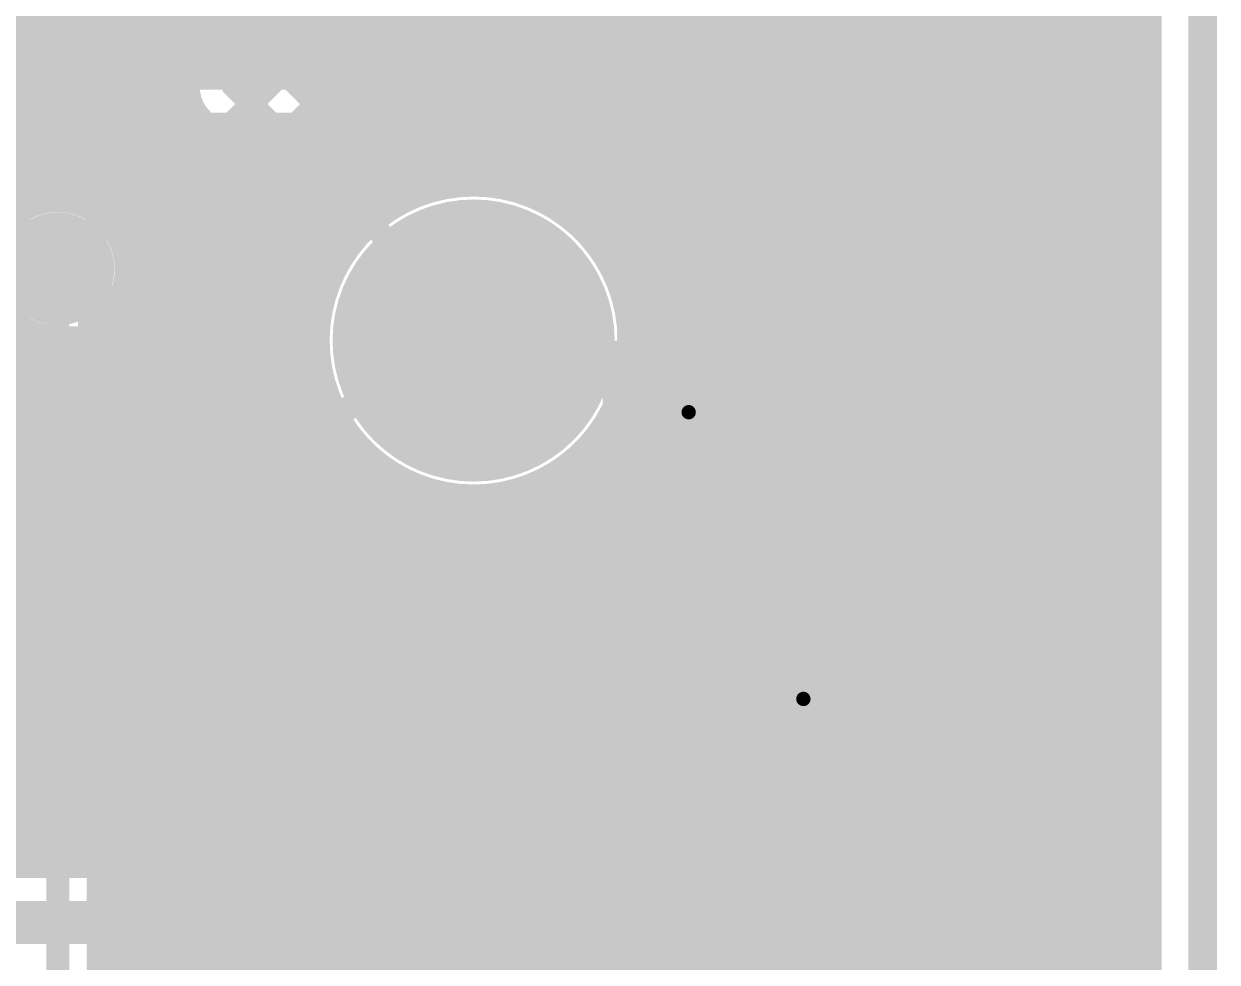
# Model space of a CAD drawing. Extents: x -4 to 136, y -50 to 40.
# Drawn here: x 125.56 to 136.13, y 18.62 to 26.94 of the extents above; entities that cross this region are included whole.
import ezdxf

# ---------------------------------------------------------------- set-up
doc = ezdxf.new("R2010")
doc.units = 0
doc.header["$MEASUREMENT"] = 0
doc.layers.get('0').update_dxf_attribs({"linetype": 'CONTINUOUS'})
for name, color, linetype in [('25-335-0_BOT', 7, 'CONTINUOUS'), ('25-335-0_DRD', 7, 'CONTINUOUS'), ('25-335-0_GND', 6, 'CONTINUOUS'), ('25-335-0_IN1', 4, 'CONTINUOUS'), ('25-335-0_SMB', 3, 'CONTINUOUS'), ('25-335-0_SMT', 5, 'CONTINUOUS'), ('25-335-0_SPT', 10, 'CONTINUOUS'), ('25-335-0_SSB', 14, 'CONTINUOUS'), ('25-335-0_SST', 9, 'CONTINUOUS'), ('25-335-0_TOP', 12, 'CONTINUOUS'), ('THRUHOLE_TAP', 15, 'CONTINUOUS')]:
    doc.layers.add(name, color=color, linetype=linetype)

# ---------------------------------------------------------------- blocks, each defined once
blk = doc.blocks.new('ROUND_19')
at = {"const_width": 1.09982}
blk.add_lwpolyline([(-0.54991, 0, 1), (0.54991, 0, 1)], format="xyb", close=True, dxfattribs=at)
blk = doc.blocks.new('ROUND_40')
at = {"const_width": 0.29972}
blk.add_lwpolyline([(-0.14986, 0, 1), (0.14986, 0, 1)], format="xyb", close=True, dxfattribs=at)
blk = doc.blocks.new('ROUND_47')
at = {"const_width": 1.397}
blk.add_lwpolyline([(-0.6985, 0, 1), (0.6985, 0, 1)], format="xyb", close=True, dxfattribs=at)
blk = doc.blocks.new('ROUND_49')
at = {"const_width": 1.397}
blk.add_lwpolyline([(-0.6985, 0, 1), (0.6985, 0, 1)], format="xyb", close=True, dxfattribs=at)
blk = doc.blocks.new('ROUND_54')
at = {"const_width": 1.24968}
blk.add_lwpolyline([(-0.62484, 0, 1), (0.62484, 0, 1)], format="xyb", close=True, dxfattribs=at)
blk = doc.blocks.new('ROUND_60')
at = {"const_width": 0.50038}
blk.add_lwpolyline([(-0.25019, 0, 1), (0.25019, 0, 1)], format="xyb", close=True, dxfattribs=at)
blk = doc.blocks.new('ROUND_63')
at = {"const_width": 0.0635}
blk.add_lwpolyline([(-0.03175, 0, 1), (0.03175, 0, 1)], format="xyb", close=True, dxfattribs=at)
blk = doc.blocks.new('RECTANGLE_2')
blk.add_solid([(0.4826, 0.4064), (0.4826, -0.4064), (-0.4826, 0.4064), (-0.4826, -0.4064)])
blk = doc.blocks.new('RECTANGLE_3')
blk.add_solid([(0.6477, 1.30048), (0.6477, -1.30048), (-0.6477, 1.30048), (-0.6477, -1.30048)])
blk = doc.blocks.new('RECTANGLE_4')
blk.add_solid([(0.4064, 0.4826), (0.4064, -0.4826), (-0.4064, 0.4826), (-0.4064, -0.4826)])
blk = doc.blocks.new('RECTANGLE_6')
blk.add_solid([(0.63627, 0.51308), (0.63627, -0.51308), (-0.63627, 0.51308), (-0.63627, -0.51308)])
blk = doc.blocks.new('ROUND_23')
at = {"const_width": 0.10033}
blk.add_lwpolyline([(-0.050164, 0, 1), (0.050164, 0, 1)], format="xyb", close=True, dxfattribs=at)

msp = doc.modelspace()

# ---------------------------------------------------------------- linework, layer by layer
at = {"layer": '25-335-0_BOT'}
for points, const_width in [([(131.2164, 33.401), (131.2164, 2.8702)], 0.254), ([(133.731, 33.401), (133.731, 2.5019)], 0.254), ([(133.9596, 33.401), (133.9596, 2.33426)], 0.254), ([(134.1882, 33.401), (134.1882, 2.13106)], 0.254), ([(134.4168, 33.401), (134.4168, 1.87706)], 0.254), ([(134.6454, 33.401), (134.6454, 1.5494)], 0.254), ([(134.874, 33.401), (134.874, 1.08458)], 0.254), ([(135.1026, 33.401), (135.1026, -3.556)], 0.254), ([(135.3312, 33.401), (135.3312, -3.556)], 0.254), ([(135.509, 33.401), (135.509, -3.556)], 0.254), ([(124.46, -1.27), (126.492, 0.762), (126.492, 25.146), (128.651, 27.305), (128.651, 29.0068), (127.6858, 29.972), (127.4191, 29.972), (127.4191, 30.50032)], 0.2032), ([(125.095, 7.62), (125.095, 8.509), (125.222, 8.636), (125.222, 26.416), (126.238, 27.432), (126.238, 28.87472), (125.1458, 29.972), (124.8791, 29.972), (124.8791, 30.50032)], 0.2032), ([(131.445, 27.36088), (131.445, 2.92862)], 0.254), ([(130.9878, 27.2923), (130.9878, 2.79146)], 0.254), ([(133.5024, 27.23642), (133.5024, 2.63652)], 0.254), ([(128.9558, 27.0002), (126.9238, 24.96566)], 0.254), ([(128.9304, 26.97226), (128.9304, 25.42286)], 0.254), ([(129.159, 26.95194), (129.159, 25.50668)], 0.254), ([(130.7592, 26.9494), (130.7592, 24.87676)], 0.254), ([(131.6736, 26.97734), (131.6736, 2.96926)], 0.254), ([(129.2733, 26.8478), (128.8034, 26.8478)], 0.254), ([(131.8133, 26.8478), (130.6449, 26.8478)], 0.254), ([(135.509, 26.8478), (133.1849, 26.8478)], 0.254), ([(133.2738, 26.924), (133.2738, 2.74828)], 0.254), ([(128.7018, 26.74366), (128.7018, 25.28824)], 0.254), ([(129.3876, 26.7716), (129.3876, 25.5524)], 0.254), ([(130.5306, 26.76906), (130.5306, 25.16124)], 0.254), ([(131.9022, 26.78684), (131.9022, 2.99212)], 0.254), ([(133.0452, 26.75382), (133.0452, 2.83718)], 0.254), ([(129.8448, 26.6192), (128.5748, 26.6192)], 0.254), ([(129.6162, 26.66746), (129.6162, 25.55748)], 0.254), ([(129.8448, 26.6192), (129.8448, 25.527)], 0.254), ([(130.0734, 26.6192), (130.0734, 25.45588)], 0.254), ([(132.3848, 26.6192), (130.0734, 26.6192)], 0.254), ([(130.302, 26.66746), (130.302, 25.33904)], 0.254), ([(132.1308, 26.67508), (132.1308, 2.9972)], 0.254), ([(132.3594, 26.62174), (132.3594, 2.9845)], 0.254), ([(132.588, 26.61666), (132.588, 2.95402)], 0.254), ([(135.509, 26.6192), (132.6134, 26.6192)], 0.254), ([(132.8166, 26.65984), (132.8166, 2.90576)], 0.254), ([(128.4732, 26.51506), (128.4732, 25.0825)], 0.254), ([(135.509, 26.3906), (128.3462, 26.3906)], 0.254), ([(128.2446, 26.28646), (128.2446, 24.73452)], 0.254), ([(135.509, 26.162), (128.1176, 26.162)], 0.254), ([(128.016, 26.05786), (128.016, 23.7236)], 0.254), ([(135.509, 25.9334), (127.889, 25.9334)], 0.254), ([(127.7874, 25.82926), (127.7874, 23.495)], 0.254), ([(135.509, 25.7048), (127.6604, 25.7048)], 0.254), ([(127.5588, 25.60066), (127.5588, 23.2664)], 0.254), ([(129.0574, 25.4762), (127.4318, 25.4762)], 0.254), ([(135.509, 25.4762), (130.0226, 25.4762)], 0.254), ([(127.3302, 25.37206), (127.3302, 23.0378)], 0.254), ([(128.64846, 25.2476), (127.2032, 25.2476)], 0.254), ([(135.509, 25.2476), (130.43154, 25.2476)], 0.254), ([(127.1016, 25.14346), (127.1016, 22.8092)], 0.254), ([(126.9238, 24.96566), (126.9238, 22.62886)], 0.254), ([(128.41986, 25.019), (126.9746, 25.019)], 0.254), ([(135.509, 25.019), (130.66014, 25.019)], 0.254), ([(128.27, 24.7904), (126.9238, 24.7904)], 0.254), ([(135.509, 24.7904), (130.80746, 24.7904)], 0.254), ([(128.17602, 24.5618), (126.9238, 24.5618)], 0.254), ([(135.509, 24.5618), (130.90398, 24.5618)], 0.254), ([(128.12522, 24.3332), (126.9238, 24.3332)], 0.254), ([(135.509, 24.3332), (130.95478, 24.3332)], 0.254), ([(128.10998, 24.1046), (126.9238, 24.1046)], 0.254), ([(127.254, 5.588), (127.254, 22.352), (129.032, 24.13), (129.54, 24.13)], 0.2032), ([(135.509, 24.1046), (130.97002, 24.1046)], 0.254), ([(128.13284, 23.876), (126.9238, 23.876)], 0.254), ([(135.509, 23.876), (130.94716, 23.876)], 0.254), ([(128.13792, 23.84552), (126.95428, 22.66188)], 0.254), ([(127.93726, 23.6474), (126.9238, 23.6474)], 0.254), ([(135.509, 23.6474), (130.8862, 23.6474)], 0.254), ([(127.70866, 23.4188), (126.9238, 23.4188)], 0.254), ([(130.7592, 23.38324), (130.7592, 2.68986)], 0.254), ([(135.509, 23.4188), (130.77952, 23.4188)], 0.254), ([(127.48006, 23.1902), (126.9238, 23.1902)], 0.254), ([(135.509, 23.1902), (130.61696, 23.1902)], 0.254), ([(128.57988, 23.06828), (127.6858, 22.17166)], 0.254), ([(130.5306, 23.09876), (130.5306, 2.5654)], 0.254), ([(127.25146, 22.9616), (126.9238, 22.9616)], 0.254), ([(128.7145, 22.9616), (128.4732, 22.9616)], 0.254), ([(128.4732, 22.95906), (128.4732, -3.556)], 0.254), ([(128.7018, 22.97176), (128.7018, -3.556)], 0.254), ([(130.302, 22.91842), (130.302, 2.413)], 0.254), ([(135.509, 22.9616), (130.36296, 22.9616)], 0.254), ([(128.9304, 22.83714), (128.9304, -3.556)], 0.254), ([(127.02286, 22.733), (126.9238, 22.733)], 0.254), ([(129.2352, 22.733), (128.2446, 22.733)], 0.254), ([(128.2446, 22.73046), (128.2446, -3.556)], 0.254), ([(129.159, 22.75078), (129.159, 0.67056)], 0.254), ([(129.3876, 22.7076), (129.3876, 1.31572)], 0.254), ([(135.509, 22.733), (129.8448, 22.733)], 0.254), ([(129.8448, 22.733), (129.8448, 1.99644)], 0.254), ([(130.0734, 22.80158), (130.0734, 2.22504)], 0.254), ([(129.6162, 22.70252), (129.6162, 1.70688)], 0.254), ([(135.509, 22.5044), (128.016, 22.5044)], 0.254), ([(128.016, 22.50186), (128.016, -3.556)], 0.254), ([(135.509, 22.2758), (127.7874, 22.2758)], 0.254), ([(127.7874, 22.27326), (127.7874, 5.92328)], 0.254), ([(127.6858, 22.17166), (127.6858, 6.0452)], 0.254), ([(135.509, 22.0472), (127.6858, 22.0472)], 0.254), ([(135.509, 21.8186), (127.6858, 21.8186)], 0.254), ([(135.509, 21.59), (127.6858, 21.59)], 0.254), ([(135.509, 21.3614), (127.6858, 21.3614)], 0.254), ([(135.509, 21.1328), (127.6858, 21.1328)], 0.254), ([(135.509, 20.9042), (127.6858, 20.9042)], 0.254), ([(135.509, 20.6756), (127.6858, 20.6756)], 0.254), ([(135.509, 20.447), (127.6858, 20.447)], 0.254), ([(135.509, 20.2184), (127.6858, 20.2184)], 0.254), ([(135.509, 19.9898), (127.6858, 19.9898)], 0.254), ([(135.509, 19.7612), (127.6858, 19.7612)], 0.254), ([(135.509, 19.5326), (127.6858, 19.5326)], 0.254), ([(135.509, 19.304), (127.6858, 19.304)], 0.254), ([(135.509, 19.0754), (127.6858, 19.0754)], 0.254), ([(135.509, 18.8468), (127.6858, 18.8468)], 0.254), ([(135.509, 18.6182), (127.6858, 18.6182)], 0.254)]:
    msp.add_lwpolyline(points, dxfattribs=dict(at, const_width=const_width))
at = {"layer": '25-335-0_BOT', "const_width": 0.254}
for points in [[(129.9591, 26.61412, 0.4142136), (131.0767, 27.73172)], [(131.3815, 27.73172, 0.4142136), (132.4991, 26.61412)], [(132.4991, 26.61412, 0.4142136), (133.6167, 27.73172)], [(128.9558, 27.0002, 0.0759896), (129.03294, 27.10518)], [(128.9558, 27.0002, 0.0759896), (129.03294, 27.10518)], [(129.03454, 27.10434, 0.248588), (129.9591, 26.6144)], [(129.54, 25.56002, 0.4142136), (128.10998, 24.13)], [(130.97002, 24.13, 0.4142136), (129.54, 25.56002)], [(128.10998, 24.13, 0.0500872), (128.13853, 23.84564)], [(129.54, 22.69998, 0.4142136), (130.97002, 24.13)], [(128.57988, 23.06828, 0.1858953), (129.54, 22.69854)], [(126.9492, 22.6568, 0.0219148), (126.92369, 22.62895)]]:
    msp.add_lwpolyline(points, format="xyb", dxfattribs=at)
at = {"layer": '25-335-0_DRD', "const_width": 0.254}
for points in [[(-4.0005, 34.00044), (-4.0005, -4.0005), (135.99922, -4.0005), (135.99922, 34.00044), (-4.0005, 34.00044)], [(126.492, 25.4), (125.222, 25.4)], [(126.492, 25.4), (125.222, 24.13)], [(126.492, 24.13), (125.222, 25.4)], [(126.492, 24.13), (126.492, 25.4)], [(129.54, 24.765), (129.54, 23.495)], [(125.222, 24.13), (126.492, 24.13)], [(130.175, 24.13), (128.905, 24.13)], [(130.81, 24.13), (130.81, 22.86)], [(132.08, 24.13), (130.81, 24.13)], [(132.08, 24.13), (130.81, 22.86)], [(132.08, 22.86), (130.81, 24.13)], [(130.81, 24.13), (130.81, 22.86)], [(132.08, 24.13), (130.81, 24.13)], [(132.08, 24.13), (130.81, 22.86)], [(132.08, 22.86), (130.81, 24.13)], [(132.08, 22.86), (132.08, 24.13)], [(132.08, 22.86), (132.08, 24.13)], [(130.81, 22.86), (132.08, 22.86)], [(130.81, 22.86), (132.08, 22.86)], [(131.826, 21.59), (131.826, 20.32)], [(133.096, 21.59), (131.826, 21.59)], [(133.096, 21.59), (131.826, 20.32)], [(133.096, 20.32), (131.826, 21.59)], [(131.826, 21.59), (131.826, 20.32)], [(133.096, 21.59), (131.826, 21.59)], [(133.096, 21.59), (131.826, 20.32)], [(133.096, 20.32), (131.826, 21.59)], [(133.096, 20.32), (133.096, 21.59)], [(133.096, 20.32), (133.096, 21.59)], [(131.826, 20.32), (133.096, 20.32)], [(131.826, 20.32), (133.096, 20.32)]]:
    msp.add_lwpolyline(points, dxfattribs=at)
at = {"layer": '25-335-0_GND', "const_width": 0.254}
msp.add_lwpolyline([(-4.0005, 34.00044), (-4.0005, -4.0005), (135.99922, -4.0005), (135.99922, 34.00044), (-4.0005, 34.00044)], dxfattribs=at)
at = {"layer": '25-335-0_IN1'}
for points, const_width in [([(133.9596, 33.401), (133.9596, 0.43942)], 0.254), ([(134.1882, 33.401), (134.1882, -3.556)], 0.254), ([(134.4168, 33.401), (134.4168, -3.556)], 0.254), ([(134.6454, 33.401), (134.6454, -3.556)], 0.254), ([(134.874, 33.401), (134.874, -3.556)], 0.254), ([(135.1026, 33.401), (135.1026, -3.556)], 0.254), ([(135.3312, 33.401), (135.3312, -3.556)], 0.254), ([(135.509, 33.401), (135.509, -3.556)], 0.254), ([(129.54, 24.13), (129.54, 24.257), (127.4191, 26.3779), (127.4191, 27.96032)], 0.2032), ([(128.7018, 27.48026), (128.7018, 25.7048)], 0.254), ([(131.2164, 27.47518), (131.2164, 1.7272)], 0.254), ([(126.1872, 27.4193), (126.1872, 25.30094)], 0.254), ([(133.731, 27.41422), (133.731, 1.00076)], 0.254), ([(125.9586, 27.1526), (125.9586, 25.3873)], 0.254), ([(126.4158, 27.06116), (126.4158, 25.05456)], 0.254), ([(128.4732, 27.11958), (128.4732, 25.9334)], 0.254), ([(128.9304, 27.09164), (128.9304, 25.4762)], 0.254), ([(130.9878, 27.0891), (130.9878, 1.59004)], 0.254), ([(131.445, 27.12212), (131.445, 1.82372)], 0.254), ([(133.5024, 27.06116), (133.5024, 1.30556)], 0.254), ([(126.65964, 26.8478), (125.63856, 26.8478)], 0.254), ([(125.73, 26.91638), (125.73, 25.38222)], 0.254), ([(126.6444, 26.85796), (126.6444, 5.74548)], 0.254), ([(129.19964, 26.8478), (128.17856, 26.8478)], 0.254), ([(128.2446, 26.89606), (128.2446, 26.162)], 0.254), ([(129.159, 26.87828), (129.159, 25.50668)], 0.254), ([(131.73964, 26.8478), (130.71856, 26.8478)], 0.254), ([(130.7592, 26.87574), (130.7592, 24.87676)], 0.254), ([(131.6736, 26.89606), (131.6736, 1.88722)], 0.254), ([(135.509, 26.8478), (133.25856, 26.8478)], 0.254), ([(133.2738, 26.85796), (133.2738, 1.51638)], 0.254), ([(125.5014, 26.76398), (125.5014, 25.2857)], 0.254), ([(126.873, 26.72842), (126.873, 6.08838)], 0.254), ([(128.016, 26.75128), (128.016, 26.3906)], 0.254), ([(129.3876, 26.74112), (129.3876, 25.5524)], 0.254), ([(130.5306, 26.73858), (130.5306, 25.16124)], 0.254), ([(131.9022, 26.75382), (131.9022, 1.92278)], 0.254), ([(133.0452, 26.72842), (133.0452, 1.67132)], 0.254), ([(126.9873, 26.6192), (125.0061, 26.6192)], 0.254), ([(126.9873, 26.68524), (126.9873, 26.3779)], 0.254), ([(127.8509, 26.68524), (127.8509, 26.5557)], 0.254), ([(129.8321, 26.6192), (127.8509, 26.6192)], 0.254), ([(129.6162, 26.6573), (129.6162, 25.55748)], 0.254), ([(129.8448, 26.61666), (129.8448, 25.527)], 0.254), ([(130.0734, 26.61666), (130.0734, 25.45588)], 0.254), ([(132.3721, 26.6192), (130.0861, 26.6192)], 0.254), ([(130.302, 26.6573), (130.302, 25.33904)], 0.254), ([(132.1308, 26.66492), (132.1308, 1.9304)], 0.254), ([(132.3594, 26.6192), (132.3594, 1.91008)], 0.254), ([(132.588, 26.61666), (132.588, 1.86182)], 0.254), ([(135.509, 26.6192), (132.6261, 26.6192)], 0.254), ([(132.8166, 26.64968), (132.8166, 1.78308)], 0.254), ([(127.8509, 26.5557), (128.96596, 25.44064)], 0.254), ([(126.9873, 26.3906), (122.9868, 26.3906)], 0.254), ([(135.509, 26.3906), (128.016, 26.3906)], 0.254), ([(127.04572, 26.162), (122.9868, 26.162)], 0.254), ([(135.509, 26.162), (128.2446, 26.162)], 0.254), ([(127.1016, 26.0858), (127.1016, 6.1976)], 0.254), ([(127.1143, 26.07056), (128.31572, 24.86914)], 0.254), ([(127.25146, 25.9334), (122.9868, 25.9334)], 0.254), ([(135.509, 25.9334), (128.4732, 25.9334)], 0.254), ([(127.3302, 25.85466), (127.3302, 6.21284)], 0.254), ([(127.48006, 25.7048), (122.9868, 25.7048)], 0.254), ([(135.509, 25.7048), (128.7018, 25.7048)], 0.254), ([(127.5588, 25.62606), (127.5588, 6.13918)], 0.254), ([(127.70866, 25.4762), (122.9868, 25.4762)], 0.254), ([(129.0574, 25.4762), (128.9304, 25.4762)], 0.254), ([(135.509, 25.4762), (130.0226, 25.4762)], 0.254), ([(127.7874, 25.39746), (127.7874, 5.92328)], 0.254), ([(125.4506, 25.2476), (122.9868, 25.2476)], 0.254), ([(127.93726, 25.2476), (126.26086, 25.2476)], 0.254), ([(135.509, 25.2476), (130.43154, 25.2476)], 0.254), ([(128.016, 25.16886), (128.016, -3.556)], 0.254), ([(128.16586, 25.019), (126.43358, 25.019)], 0.254), ([(128.2446, 24.94026), (128.2446, 24.73452)], 0.254), ([(135.509, 25.019), (130.66014, 25.019)], 0.254), ([(125.857, 24.765), (125.857, 15.748)], 0.2032), ([(128.27, 24.7904), (126.48692, 24.7904)], 0.254), ([(135.509, 24.7904), (130.80746, 24.7904)], 0.254), ([(128.17602, 24.5618), (126.4539, 24.5618)], 0.254), ([(135.509, 24.5618), (130.90398, 24.5618)], 0.254), ([(126.4158, 24.4729), (126.4158, 16.03756)], 0.254), ([(126.2888, 24.30526), (126.2888, 16.2052)], 0.254), ([(128.12522, 24.3332), (126.3142, 24.3332)], 0.254), ([(135.509, 24.3332), (130.95478, 24.3332)], 0.254), ([(128.10998, 24.1046), (126.2888, 24.1046)], 0.254), ([(135.509, 24.1046), (130.97002, 24.1046)], 0.254), ([(128.13284, 23.876), (126.2888, 23.876)], 0.254), ([(135.509, 23.876), (130.94716, 23.876)], 0.254), ([(128.1938, 23.6474), (126.2888, 23.6474)], 0.254), ([(135.509, 23.6474), (130.8862, 23.6474)], 0.254), ([(128.2446, 23.52294), (128.2446, -3.556)], 0.254), ([(128.29794, 23.4188), (126.2888, 23.4188)], 0.254), ([(130.7592, 23.38324), (130.7592, 1.40716)], 0.254), ([(135.509, 23.4188), (130.77952, 23.4188)], 0.254), ([(128.4605, 23.1902), (126.2888, 23.1902)], 0.254), ([(128.4732, 23.1775), (128.4732, -3.556)], 0.254), ([(135.509, 23.1902), (130.61696, 23.1902)], 0.254), ([(130.5306, 23.09876), (130.5306, 1.15062)], 0.254), ([(128.7145, 22.9616), (126.2888, 22.9616)], 0.254), ([(128.7018, 22.97176), (128.7018, -3.556)], 0.254), ([(130.302, 22.91842), (130.302, 0.75184)], 0.254), ([(135.509, 22.9616), (130.36296, 22.9616)], 0.254), ([(128.9304, 22.83714), (128.9304, -3.556)], 0.254), ([(129.2352, 22.733), (126.2888, 22.733)], 0.254), ([(129.159, 22.75078), (129.159, -3.556)], 0.254), ([(129.3876, 22.7076), (129.3876, -3.556)], 0.254), ([(129.8448, 22.733), (129.8448, -3.556)], 0.254), ([(135.509, 22.733), (129.8448, 22.733)], 0.254), ([(130.0734, 22.80158), (130.0734, -3.556)], 0.254), ([(129.6162, 22.70252), (129.6162, -3.556)], 0.254), ([(135.509, 22.5044), (126.2888, 22.5044)], 0.254), ([(135.509, 22.2758), (126.2888, 22.2758)], 0.254), ([(135.509, 22.0472), (126.2888, 22.0472)], 0.254), ([(135.509, 21.8186), (126.2888, 21.8186)], 0.254), ([(135.509, 21.59), (126.2888, 21.59)], 0.254), ([(135.509, 21.3614), (126.2888, 21.3614)], 0.254), ([(135.509, 21.1328), (126.2888, 21.1328)], 0.254), ([(135.509, 20.9042), (126.2888, 20.9042)], 0.254), ([(135.509, 20.6756), (126.2888, 20.6756)], 0.254), ([(135.509, 20.447), (126.2888, 20.447)], 0.254), ([(135.509, 20.2184), (126.2888, 20.2184)], 0.254), ([(135.509, 19.9898), (126.2888, 19.9898)], 0.254), ([(135.509, 19.7612), (126.2888, 19.7612)], 0.254), ([(135.509, 19.5326), (126.2888, 19.5326)], 0.254), ([(135.509, 19.304), (126.2888, 19.304)], 0.254), ([(135.509, 19.0754), (126.2888, 19.0754)], 0.254), ([(135.509, 18.8468), (126.2888, 18.8468)], 0.254), ([(135.509, 18.6182), (126.2888, 18.6182)], 0.254)]:
    msp.add_lwpolyline(points, dxfattribs=dict(at, const_width=const_width))
at = {"layer": '25-335-0_IN1', "const_width": 0.254}
for points in [[(132.4991, 26.61412, 0.4142136), (133.8453, 27.96032)], [(124.8791, 26.61412, 0.3182174), (126.1491, 27.51328)], [(126.1491, 27.51328, 0.2304064), (126.98724, 26.68507)], [(127.8509, 26.68524, 0.2304059), (128.68893, 27.51334)], [(128.6891, 27.51328, 0.3182175), (129.9591, 26.61412)], [(129.9591, 26.61412, 0.3182174), (131.2291, 27.51328)], [(131.2291, 27.51328, 0.3182175), (132.4991, 26.61412)], [(126.9873, 26.3779, 0.199991), (127.11504, 26.07131)], [(126.9873, 26.3779, 0.199991), (127.11504, 26.07131)], [(129.54, 25.56002, 0.1035723), (128.96629, 25.43989)], [(130.97002, 24.13, 0.4142136), (129.54, 25.56002)], [(125.857, 25.39492, 0.4142136), (125.22708, 24.765)], [(126.48692, 24.765, 0.4142136), (125.857, 25.39492)], [(128.31572, 24.86914, 0.136631), (128.1099, 24.13)], [(126.2888, 24.30526, 0.2070673), (126.48772, 24.765)], [(128.10998, 24.13, 0.4142136), (129.54, 22.69998)], [(129.54, 22.69998, 0.4142136), (130.97002, 24.13)]]:
    msp.add_lwpolyline(points, format="xyb", dxfattribs=at)
at = {"layer": '25-335-0_SSB', "const_width": 0.1524}
for points in [[(131.66344, 25.8064), (131.66344, 25.97658), (131.73202, 26.14422), (132.00126, 26.14422), (132.06984, 25.97658), (132.06984, 25.12822)], [(132.91566, 26.14422), (132.64642, 26.14422)], [(132.78104, 26.14422), (132.78104, 25.12822), (132.64642, 25.2984)], [(132.13842, 25.12822), (131.86664, 25.12822)]]:
    msp.add_lwpolyline(points, dxfattribs=at)
at = {"layer": '25-335-0_SST', "const_width": 0.1524}
for points in [[(127.50546, 25.55748), (127.50546, 26.4033), (127.42164, 26.2636)], [(128.1049, 25.55748), (128.1049, 26.4033), (128.02108, 26.2636)], [(125.60808, 25.55748), (125.27026, 25.55748), (125.60808, 26.12136), (125.60808, 26.2636), (125.5649, 26.4033), (125.3109, 26.4033), (125.27026, 26.2636)], [(126.00686, 25.55748), (126.26086, 25.55748), (126.34468, 25.83942), (126.34468, 26.12136), (126.26086, 26.4033), (126.00686, 26.4033)], [(126.05004, 25.55748), (126.05004, 26.4033)], [(126.98984, 25.55748), (126.69266, 25.55748), (126.69266, 26.4033)], [(131.16052, 26.25852), (130.68554, 26.25852)], [(130.92176, 25.24252), (130.92176, 26.25852)], [(131.52374, 25.75052), (131.87934, 25.75052), (131.99872, 25.9207), (131.99872, 26.08834), (131.87934, 26.25852), (131.52374, 26.25852), (131.52374, 25.24252)], [(132.42036, 25.75052), (132.77596, 25.75052), (132.83692, 25.58034), (132.83692, 25.4127), (132.77596, 25.24252), (132.42036, 25.24252), (132.36194, 25.4127), (132.36194, 25.58034), (132.59816, 26.25852)], [(134.21106, 25.61336), (134.04088, 25.67178), (134.04088, 26.02738), (134.21106, 26.0858), (134.8867, 26.0858), (135.05688, 26.02738), (135.05688, 25.67178), (134.8867, 25.61336)], [(127.58928, 25.55748), (127.42164, 25.55748)], [(128.19126, 25.55748), (128.02108, 25.55748)], [(126.365, 25.273), (127.635, 25.273), (127.889, 25.019), (127.889, 21.717), (126.111, 21.717), (126.111, 25.019), (126.365, 25.273)], [(134.21106, 25.2476), (134.04088, 25.18918), (134.04088, 24.83358), (134.21106, 24.77516), (134.54888, 24.77516), (134.71906, 24.892), (134.71906, 25.2476), (135.05688, 25.2476), (135.05688, 24.77516)], [(131.8895, 22.6695), (134.8105, 22.6695), (134.8105, 24.3078), (131.8895, 24.3078), (131.8895, 22.6695)], [(126.111, 23.749), (127.889, 23.749)], [(129.12344, 22.03958), (128.95326, 22.10054), (128.95326, 22.45614), (129.12344, 22.51456), (129.80162, 22.51456), (129.96926, 22.45614), (129.96926, 22.10054), (129.80162, 22.03958)], [(130.175, 22.098), (130.175, 19.431), (135.255, 19.431), (135.255, 22.479), (130.175, 22.479), (130.175, 22.098)], [(129.29362, 21.20138), (129.29362, 21.67636), (129.96926, 21.44014), (129.96926, 21.32076), (128.95326, 21.32076)], [(127.8255, 18.2245), (127.8255, 21.1455), (126.1872, 21.1455), (126.1872, 18.2245), (127.8255, 18.2245)], [(128.70942, 20.65528), (128.70942, 20.29968), (128.87706, 20.1803), (129.04724, 20.1803), (129.21742, 20.29968), (129.21742, 20.65528), (128.20142, 20.65528)], [(128.70942, 20.3581), (128.20142, 20.1803)], [(128.70942, 19.40306), (128.70942, 19.75866), (128.87706, 19.81708), (129.04724, 19.81708), (129.21742, 19.75866), (129.21742, 19.40306), (129.04724, 19.3421), (128.87706, 19.3421), (128.20142, 19.58086)], [(128.20142, 18.62328), (128.20142, 18.8595)], [(128.20142, 18.74266), (129.21742, 18.74266), (129.04724, 18.8595)]]:
    msp.add_lwpolyline(points, dxfattribs=at)
at = {"layer": '25-335-0_SST', "const_width": 0.254}
for points in [[(129.54, 25.53208, 0.4142136), (128.13792, 24.13)], [(130.94208, 24.13, 0.4142136), (129.54, 25.53208)], [(128.13792, 24.13, 0.4142136), (129.54, 22.72792)], [(129.54, 22.72792, 0.4142136), (130.94208, 24.13)]]:
    msp.add_lwpolyline(points, format="xyb", dxfattribs=at)
at = {"layer": '25-335-0_TOP'}
for points, const_width in [([(134.6454, 33.401), (134.6454, 24.3078)], 0.254), ([(134.874, 33.401), (134.874, 22.58568)], 0.254), ([(135.1026, 33.401), (135.1026, 22.58568)], 0.254), ([(135.3312, 33.401), (135.3312, 10.98042)], 0.254), ([(135.509, 33.401), (135.509, -3.556)], 0.254), ([(131.2164, 31.36646), (131.2164, 26.4287)], 0.254), ([(134.4168, 28.21686), (134.4168, 25.7048)], 0.254), ([(129.9591, 27.96032), (129.9591, 26.67), (129.9591, 26.543), (118.618, 26.543), (117.2591, 27.9019), (117.2591, 27.96032)], 0.381), ([(129.9591, 27.96032), (129.9591, 26.67), (130.7211, 25.908), (133.477, 25.908), (134.0612, 25.3238), (134.0612, 23.495)], 0.381), ([(134.1882, 27.98826), (134.1882, 25.9334)], 0.254), ([(133.9596, 27.75966), (133.9596, 26.162)], 0.254), ([(133.731, 27.53106), (133.731, 26.36266)], 0.254), ([(131.445, 27.36088), (131.445, 26.4287)], 0.254), ([(130.9878, 27.2923), (130.9878, 26.4287)], 0.254), ([(133.5024, 27.23642), (133.5024, 26.4287)], 0.254), ([(130.7592, 26.9494), (130.7592, 26.6065)], 0.254), ([(131.6736, 26.97734), (131.6736, 26.4287)], 0.254), ([(131.8133, 26.8478), (130.6449, 26.8478)], 0.254), ([(135.509, 26.8478), (133.1849, 26.8478)], 0.254), ([(133.2738, 26.924), (133.2738, 26.4287)], 0.254), ([(130.57124, 26.79446), (130.937, 26.4287)], 0.254), ([(131.9022, 26.78684), (131.9022, 26.4287)], 0.254), ([(133.0452, 26.75382), (133.0452, 26.4287)], 0.254), ([(132.3848, 26.6192), (130.7465, 26.6192)], 0.254), ([(132.1308, 26.67508), (132.1308, 26.4287)], 0.254), ([(132.3594, 26.62174), (132.3594, 26.4287)], 0.254), ([(132.588, 26.61666), (132.588, 26.4287)], 0.254), ([(135.509, 26.6192), (132.6134, 26.6192)], 0.254), ([(132.8166, 26.65984), (132.8166, 26.4287)], 0.254), ([(133.477, 26.4287), (130.937, 26.4287)], 0.254), ([(135.509, 26.3906), (133.67258, 26.3906)], 0.254), ([(133.8453, 26.2763), (134.42188, 25.69718)], 0.254), ([(135.509, 26.162), (133.9596, 26.162)], 0.254), ([(129.8702, 26.0223), (123.41606, 26.0223)], 0.254), ([(125.5014, 26.0223), (125.5014, 25.2857)], 0.254), ([(125.73, 26.0223), (125.73, 25.38222)], 0.254), ([(125.9586, 26.0223), (125.9586, 25.3873)], 0.254), ([(126.1872, 26.0223), (126.1872, 25.35428)], 0.254), ([(126.4158, 26.0223), (126.4158, 25.35428)], 0.254), ([(126.6444, 26.0223), (126.6444, 25.35428)], 0.254), ([(126.873, 26.0223), (126.873, 25.35428)], 0.254), ([(127.1016, 26.0223), (127.1016, 25.35428)], 0.254), ([(127.3302, 26.0223), (127.3302, 25.35428)], 0.254), ([(127.5588, 26.0223), (127.5588, 25.35428)], 0.254), ([(127.7874, 26.0223), (127.7874, 25.35428)], 0.254), ([(128.016, 26.0223), (128.016, 19.47926)], 0.254), ([(128.2446, 26.0223), (128.2446, 24.73452)], 0.254), ([(128.4732, 26.0223), (128.4732, 25.0825)], 0.254), ([(128.7018, 26.0223), (128.7018, 25.28824)], 0.254), ([(128.9304, 26.0223), (128.9304, 25.42286)], 0.254), ([(129.159, 26.0223), (129.159, 25.50668)], 0.254), ([(129.3876, 26.0223), (129.3876, 25.5524)], 0.254), ([(129.6162, 26.0223), (129.6162, 25.55748)], 0.254), ([(129.8448, 26.0223), (129.8448, 25.527)], 0.254), ([(129.8702, 26.0223), (130.34772, 25.54478)], 0.254), ([(129.9591, 25.9334), (123.5202, 25.9334)], 0.254), ([(135.509, 25.9334), (134.1882, 25.9334)], 0.254), ([(130.0734, 25.8191), (130.0734, 25.45588)], 0.254), ([(130.1877, 25.7048), (123.7488, 25.7048)], 0.254), ([(135.509, 25.7048), (134.4168, 25.7048)], 0.254), ([(130.302, 25.5905), (130.302, 25.33904)], 0.254), ([(129.0574, 25.4762), (123.9774, 25.4762)], 0.254), ([(130.43154, 25.4762), (130.0226, 25.4762)], 0.254), ([(135.509, 25.4762), (134.55904, 25.4762)], 0.254), ([(127.96774, 25.35428), (126.07798, 25.35428)], 0.254), ([(127.96774, 25.35428), (127.96774, 23.66772)], 0.254), ([(130.5306, 25.42286), (130.5306, 25.16124)], 0.254), ([(133.2611, 25.3873), (130.7211, 25.3873)], 0.254), ([(130.7592, 25.3873), (130.7592, 24.87676)], 0.254), ([(130.9878, 25.3873), (130.9878, 22.58568)], 0.254), ([(131.2164, 25.3873), (131.2164, 22.58568)], 0.254), ([(131.445, 25.3873), (131.445, 22.58568)], 0.254), ([(131.6736, 25.3873), (131.6736, 22.58568)], 0.254), ([(131.9022, 25.3873), (131.9022, 22.58568)], 0.254), ([(132.1308, 25.3873), (132.1308, 24.3078)], 0.254), ([(132.3594, 25.3873), (132.3594, 24.3078)], 0.254), ([(132.588, 25.3873), (132.588, 24.3078)], 0.254), ([(132.8166, 25.3873), (132.8166, 24.3078)], 0.254), ([(133.0452, 25.3873), (133.0452, 24.3078)], 0.254), ([(133.2611, 25.3873), (133.5405, 25.1079)], 0.254), ([(133.2738, 25.3746), (133.2738, 24.3078)], 0.254), ([(125.4506, 25.2476), (125.42774, 25.2476)], 0.254), ([(128.64846, 25.2476), (127.96774, 25.2476)], 0.254), ([(133.4008, 25.2476), (130.43154, 25.2476)], 0.254), ([(134.5819, 25.3238), (134.5819, 24.3078)], 0.254), ([(135.509, 25.2476), (134.5819, 25.2476)], 0.254), ([(133.5024, 25.146), (133.5024, 24.3078)], 0.254), ([(133.5405, 25.1079), (133.5405, 24.3078)], 0.254), ([(128.41986, 25.019), (127.96774, 25.019)], 0.254), ([(133.5405, 25.019), (130.66014, 25.019)], 0.254), ([(135.509, 25.019), (134.5819, 25.019)], 0.254), ([(127, 24.511), (126.111, 24.511), (125.857, 24.765)], 0.2032), ([(128.27, 24.7904), (127.96774, 24.7904)], 0.254), ([(133.5405, 24.7904), (130.80746, 24.7904)], 0.254), ([(135.509, 24.7904), (134.5819, 24.7904)], 0.254), ([(128.17602, 24.5618), (127.96774, 24.5618)], 0.254), ([(133.5405, 24.5618), (130.90398, 24.5618)], 0.254), ([(135.509, 24.5618), (134.5819, 24.5618)], 0.254), ([(128.12522, 24.3332), (127.96774, 24.3332)], 0.254), ([(133.5405, 24.3332), (130.95478, 24.3332)], 0.254), ([(131.9022, 24.3078), (131.9022, 22.6822)], 0.254), ([(133.3246, 24.3078), (131.9022, 24.3078)], 0.254), ([(132.6388, 24.3078), (132.6388, 23.495)], 0.254), ([(133.3754, 24.3078), (133.3246, 24.3078)], 0.254), ([(133.5405, 24.3078), (133.3754, 24.3078)], 0.254), ([(135.509, 24.3332), (134.5819, 24.3332)], 0.254), ([(134.7978, 24.3078), (134.5819, 24.3078)], 0.254), ([(134.7978, 24.3078), (134.7978, 22.6822)], 0.254), ([(125.5014, 24.2443), (125.5014, 19.4945)], 0.254), ([(125.96368, 24.1046), (125.42774, 24.1046)], 0.254), ([(125.73, 24.14778), (125.73, 19.4945)], 0.254), ([(125.857, 24.13508), (125.89503, 24.13623)], 0.254), ([(125.9586, 24.10714), (125.9586, 19.4945)], 0.254), ([(126.03226, 24.08682), (126.03226, 23.66772)], 0.254), ([(128.10998, 24.1046), (127.96774, 24.1046)], 0.254), ([(131.9022, 24.1046), (130.97002, 24.1046)], 0.254), ([(135.509, 24.1046), (134.7978, 24.1046)], 0.254), ([(126.03226, 23.876), (125.42774, 23.876)], 0.254), ([(128.13284, 23.876), (127.96774, 23.876)], 0.254), ([(131.9022, 23.876), (130.94716, 23.876)], 0.254), ([(135.509, 23.876), (134.7978, 23.876)], 0.254), ([(127.96774, 23.66772), (126.03226, 23.66772)], 0.254), ([(126.1872, 23.66772), (126.1872, 23.32228)], 0.254), ([(126.4158, 23.66772), (126.4158, 23.32228)], 0.254), ([(126.6444, 23.66772), (126.6444, 23.32228)], 0.254), ([(126.873, 23.66772), (126.873, 23.32228)], 0.254), ([(127.1016, 23.66772), (127.1016, 23.32228)], 0.254), ([(127.3302, 23.66772), (127.3302, 23.32228)], 0.254), ([(127.5588, 23.66772), (127.5588, 23.32228)], 0.254), ([(127.7874, 23.66772), (127.7874, 23.32228)], 0.254), ([(128.1938, 23.6474), (113.4618, 23.6474)], 0.254), ([(131.9022, 23.6474), (130.8862, 23.6474)], 0.254), ([(134.0612, 23.495), (134.0612, 21.2598), (134.366, 20.955), (134.112, 20.701), (134.112, 16.891)], 0.381), ([(135.509, 23.6474), (134.7978, 23.6474)], 0.254), ([(128.2446, 23.52294), (128.2446, 19.3548)], 0.254), ([(132.6388, 23.495), (131.445, 23.495)], 0.2032), ([(132.6388, 23.495), (131.445, 23.495)], 0.2032), ([(131.9022, 23.495), (132.6388, 23.495)], 0.254), ([(132.6388, 22.6822), (132.6388, 23.495)], 0.254), ([(128.29794, 23.4188), (113.4618, 23.4188)], 0.254), ([(130.7592, 23.38324), (130.7592, 22.58568)], 0.254), ([(131.9022, 23.4188), (130.77952, 23.4188)], 0.254), ([(135.509, 23.4188), (134.7978, 23.4188)], 0.254), ([(126.03226, 23.32228), (126.03226, 21.63572)], 0.254), ([(127.96774, 23.32228), (126.03226, 23.32228)], 0.254), ([(127.96774, 23.32228), (127.96774, 21.63572)], 0.254), ([(126.03226, 23.1902), (125.42774, 23.1902)], 0.254), ([(128.4605, 23.1902), (127.96774, 23.1902)], 0.254), ([(128.4732, 23.1775), (128.4732, 19.2405)], 0.254), ([(131.9022, 23.1902), (130.61696, 23.1902)], 0.254), ([(135.509, 23.1902), (134.7978, 23.1902)], 0.254), ([(130.5306, 23.09876), (130.5306, 22.58568)], 0.254), ([(126.03226, 22.9616), (125.42774, 22.9616)], 0.254), ([(128.7145, 22.9616), (127.96774, 22.9616)], 0.254), ([(128.7018, 22.97176), (128.7018, 19.2405)], 0.254), ([(130.302, 22.91842), (130.302, 22.58568)], 0.254), ([(131.9022, 22.9616), (130.36296, 22.9616)], 0.254), ([(135.509, 22.9616), (134.7978, 22.9616)], 0.254), ([(128.9304, 22.83714), (128.9304, 19.2405)], 0.254), ([(126.03226, 22.733), (125.42774, 22.733)], 0.254), ([(129.2352, 22.733), (127.96774, 22.733)], 0.254), ([(129.159, 22.75078), (129.159, 19.2405)], 0.254), ([(129.3876, 22.7076), (129.3876, 19.21764)], 0.254), ([(129.8448, 22.733), (129.8448, 18.8468)], 0.254), ([(131.9022, 22.733), (129.8448, 22.733)], 0.254), ([(130.0734, 22.80158), (130.0734, 18.6182)], 0.254), ([(135.509, 22.733), (134.7978, 22.733)], 0.254), ([(129.6162, 22.70252), (129.6162, 19.0754)], 0.254), ([(133.3246, 22.6822), (131.9022, 22.6822)], 0.254), ([(132.1308, 22.6822), (132.1308, 17.4117)], 0.254), ([(132.3594, 22.6822), (132.3594, 17.4117)], 0.254), ([(132.588, 22.6822), (132.588, 17.4117)], 0.254), ([(132.8166, 22.6822), (132.8166, 17.4117)], 0.254), ([(133.0452, 22.6822), (133.0452, 17.9197)], 0.254), ([(133.2738, 22.6822), (133.2738, 17.9197)], 0.254), ([(133.3754, 22.6822), (133.3246, 22.6822)], 0.254), ([(133.5405, 22.6822), (133.3754, 22.6822)], 0.254), ([(133.5024, 22.6822), (133.5024, 22.58568)], 0.254), ([(133.5405, 22.6822), (133.5405, 22.58568)], 0.254), ([(134.7978, 22.6822), (134.5819, 22.6822)], 0.254), ([(134.5819, 22.6822), (134.5819, 22.58568)], 0.254), ([(134.6454, 22.6822), (134.6454, 22.58568)], 0.254), ([(126.03226, 22.5044), (125.42774, 22.5044)], 0.254), ([(130.0861, 22.5044), (127.96774, 22.5044)], 0.254), ([(132.0419, 22.58568), (130.0861, 22.58568), (130.0861, 19.32432)], 0.254), ([(131.064, 22.58568), (131.064, 20.955)], 0.254), ([(132.0419, 22.58568), (132.0419, 19.32432)], 0.254), ([(133.3881, 22.5044), (132.0419, 22.5044)], 0.254), ([(133.3881, 22.58568), (133.3881, 19.32432)], 0.254), ([(133.5405, 22.58568), (133.3881, 22.58568)], 0.254), ([(135.3439, 22.58568), (134.5819, 22.58568)], 0.254), ([(135.3439, 22.58568), (135.3439, 19.32432)], 0.254), ([(135.509, 22.5044), (135.3439, 22.5044)], 0.254), ([(127, 22.479), (127, 20.3962)], 0.2032), ([(126.03226, 22.2758), (125.42774, 22.2758)], 0.254), ([(130.0861, 22.2758), (127.96774, 22.2758)], 0.254), ([(133.3881, 22.2758), (132.0419, 22.2758)], 0.254), ([(135.509, 22.2758), (135.3439, 22.2758)], 0.254), ([(126.03226, 22.0472), (125.42774, 22.0472)], 0.254), ([(130.0861, 22.0472), (127.96774, 22.0472)], 0.254), ([(133.3881, 22.0472), (132.0419, 22.0472)], 0.254), ([(135.509, 22.0472), (135.3439, 22.0472)], 0.254), ([(126.03226, 21.8186), (125.42774, 21.8186)], 0.254), ([(130.0861, 21.8186), (127.96774, 21.8186)], 0.254), ([(133.3881, 21.8186), (132.0419, 21.8186)], 0.254), ([(135.509, 21.8186), (135.3439, 21.8186)], 0.254), ([(126.5682, 21.59), (124.8918, 21.59)], 0.254), ([(126.5682, 21.63572), (126.03226, 21.63572)], 0.254), ([(126.1872, 21.63572), (126.1872, 19.4945)], 0.254), ([(126.4158, 21.63572), (126.4158, 21.1328)], 0.254), ([(126.5682, 21.63572), (126.5682, 21.1328)], 0.254), ([(127.96774, 21.63572), (127.4318, 21.63572)], 0.254), ([(127.4318, 21.63572), (127.4318, 21.1328)], 0.254), ([(130.0861, 21.59), (127.4318, 21.59)], 0.254), ([(127.5588, 21.63572), (127.5588, 21.1328)], 0.254), ([(127.7874, 21.63572), (127.7874, 21.1328)], 0.254), ([(133.3881, 21.59), (132.0419, 21.59)], 0.254), ([(135.509, 21.59), (135.3439, 21.59)], 0.254), ([(126.5682, 21.3614), (124.8918, 21.3614)], 0.254), ([(130.0861, 21.3614), (127.4318, 21.3614)], 0.254), ([(133.3881, 21.3614), (132.0419, 21.3614)], 0.254), ([(135.509, 21.3614), (135.3439, 21.3614)], 0.254), ([(126.5682, 21.1328), (124.8918, 21.1328)], 0.254), ([(126.1872, 21.1328), (126.1872, 19.7104)], 0.254), ([(126.5682, 21.1328), (126.1872, 21.1328)], 0.254), ([(130.0861, 21.1328), (127.4318, 21.1328)], 0.254), ([(127.8128, 21.1328), (127.4318, 21.1328)], 0.254), ([(127.8128, 21.1328), (127.8128, 19.7104)], 0.254), ([(133.3881, 21.1328), (132.0419, 21.1328)], 0.254), ([(135.509, 21.1328), (135.3439, 21.1328)], 0.254), ([(130.0861, 20.955), (131.064, 20.955)], 0.254), ([(131.064, 19.32432), (131.064, 20.955)], 0.254), ([(132.0419, 20.955), (131.064, 20.955)], 0.254), ([(132.461, 20.955), (131.064, 20.955)], 0.2032), ([(132.461, 20.955), (131.064, 20.955)], 0.2032), ([(126.1872, 20.9042), (125.2728, 20.9042)], 0.254), ([(130.0861, 20.9042), (127.8128, 20.9042)], 0.254), ([(133.3881, 20.9042), (132.0419, 20.9042)], 0.254), ([(135.509, 20.9042), (135.3439, 20.9042)], 0.254), ([(126.1872, 20.6756), (125.2728, 20.6756)], 0.254), ([(130.0861, 20.6756), (127.8128, 20.6756)], 0.254), ([(133.3881, 20.6756), (132.0419, 20.6756)], 0.254), ([(135.509, 20.6756), (135.3439, 20.6756)], 0.254), ([(126.1872, 20.447), (125.2728, 20.447)], 0.254), ([(130.0861, 20.447), (127.8128, 20.447)], 0.254), ([(133.3881, 20.447), (132.0419, 20.447)], 0.254), ([(135.509, 20.447), (135.3439, 20.447)], 0.254), ([(126.1872, 20.2184), (125.2728, 20.2184)], 0.254), ([(130.0861, 20.2184), (127.8128, 20.2184)], 0.254), ([(133.3881, 20.2184), (132.0419, 20.2184)], 0.254), ([(135.509, 20.2184), (135.3439, 20.2184)], 0.254), ([(126.1872, 19.9898), (125.2728, 19.9898)], 0.254), ([(130.0861, 19.9898), (127.8128, 19.9898)], 0.254), ([(133.3881, 19.9898), (132.0419, 19.9898)], 0.254), ([(135.509, 19.9898), (135.3439, 19.9898)], 0.254), ([(126.1872, 19.7612), (125.2728, 19.7612)], 0.254), ([(130.0861, 19.7612), (127.8128, 19.7612)], 0.254), ([(133.3881, 19.7612), (132.0419, 19.7612)], 0.254), ([(135.509, 19.7612), (135.3439, 19.7612)], 0.254), ([(126.1872, 19.6596), (126.1872, 19.4945)], 0.254), ([(127.8128, 19.7104), (127.8128, 19.6596)], 0.254), ([(127.8128, 19.6596), (127.8128, 19.4945)], 0.254), ([(126.1872, 19.5326), (125.2728, 19.5326)], 0.254), ([(126.1872, 19.4945), (125.2728, 19.4945)], 0.254), ([(130.0861, 19.5326), (127.8128, 19.5326)], 0.254), ([(127.889, 19.4945), (127.8128, 19.4945)], 0.254), ([(133.3881, 19.5326), (132.0419, 19.5326)], 0.254), ([(135.509, 19.5326), (135.3439, 19.5326)], 0.254), ([(128.2573, 19.3421), (128.3589, 19.2405)], 0.254), ([(132.0419, 19.32432), (130.0861, 19.32432)], 0.254), ([(130.302, 19.32432), (130.302, 18.3896)], 0.254), ([(130.5306, 19.32432), (130.5306, 18.161)], 0.254), ([(130.7592, 19.32432), (130.7592, 17.9324)], 0.254), ([(130.9878, 19.32432), (130.9878, 17.7038)], 0.254), ([(131.2164, 19.32432), (131.2164, 17.4752)], 0.254), ([(131.445, 19.32432), (131.445, 17.4117)], 0.254), ([(131.6736, 19.32432), (131.6736, 17.4117)], 0.254), ([(131.9022, 19.32432), (131.9022, 17.4117)], 0.254), ([(133.5913, 19.32432), (133.3881, 19.32432)], 0.254), ([(133.5024, 19.32432), (133.5024, 17.9197)], 0.254), ([(133.5913, 19.32432), (133.5913, 17.9197)], 0.254), ([(134.6327, 19.32432), (134.6327, 17.9197)], 0.254), ([(135.3439, 19.32432), (134.6327, 19.32432)], 0.254), ([(134.6454, 19.32432), (134.6454, 17.9197)], 0.254), ([(134.874, 19.32432), (134.874, 17.9197)], 0.254), ([(135.1026, 19.32432), (135.1026, 17.9197)], 0.254), ([(133.5913, 19.304), (128.2954, 19.304)], 0.254), ([(129.2352, 19.2405), (128.3589, 19.2405)], 0.254), ([(135.509, 19.304), (134.6327, 19.304)], 0.254), ([(127, 18.9738), (124.46, 18.9738)], 0.381), ([(127, 18.9738), (127.889, 18.9738), (128.143, 18.7198), (129.2352, 18.7198), (131.064, 16.891), (134.112, 16.891)], 0.381), ([(129.6035, 19.0881), (131.2799, 17.4117)], 0.254), ([(133.5913, 19.0754), (129.6162, 19.0754)], 0.254), ([(135.509, 19.0754), (134.6327, 19.0754)], 0.254), ([(133.5913, 18.8468), (129.8448, 18.8468)], 0.254), ([(135.509, 18.8468), (134.6327, 18.8468)], 0.254), ([(133.5913, 18.6182), (130.0734, 18.6182)], 0.254), ([(135.509, 18.6182), (134.6327, 18.6182)], 0.254)]:
    msp.add_lwpolyline(points, dxfattribs=dict(at, const_width=const_width))
at = {"layer": '25-335-0_TOP', "const_width": 0.254}
for points in [[(130.57124, 26.79446, 0.2532747), (131.07855, 27.73172)], [(131.3815, 27.73172, 0.4142136), (132.4991, 26.61412)], [(132.4991, 26.61412, 0.3281894), (133.5659, 27.39898)], [(133.8453, 26.2763, 0.1989124), (133.477, 26.42885)], [(134.5819, 25.3238, 0.1989124), (134.42939, 25.69199)], [(134.5819, 25.3238, 0.1989124), (134.42939, 25.69199)], [(129.54, 25.56002, 0.4142136), (128.10998, 24.13)], [(130.97002, 24.13, 0.4142136), (129.54, 25.56002)], [(130.3528, 25.5397, 0.1989124), (130.7211, 25.38715)], [(130.3528, 25.5397, 0.1989124), (130.7211, 25.38715)], [(125.857, 25.39492, 0.1900206), (125.4271, 25.22542)], [(126.07798, 25.35428, 0.089934), (125.857, 25.39435)], [(125.42774, 24.30526, 0.1900202), (125.857, 24.13601)], [(125.8951, 24.13508, 0.0846479), (126.03188, 24.08477)], [(125.8951, 24.13508, 0.0846479), (126.03188, 24.08477)], [(128.10998, 24.13, 0.4142136), (129.54, 22.69998)], [(129.54, 22.69998, 0.4142136), (130.97002, 24.13)], [(128.2573, 19.3421, 0.1989124), (127.889, 19.49465)], [(129.6035, 19.0881, 0.1989124), (129.2352, 19.24065)]]:
    msp.add_lwpolyline(points, format="xyb", dxfattribs=at)

# ---------------------------------------------------------------- block references
at = {"layer": '25-335-0_BOT'}
for name, p in [('ROUND_19', (129.54, 24.13)), ('ROUND_40', (125.857, 24.765)), ('ROUND_40', (131.445, 23.495)), ('ROUND_40', (132.461, 20.955))]:
    msp.add_blockref(name, p, dxfattribs=at)
at = {"layer": '25-335-0_GND'}
for name, p in [('ROUND_49', (124.8791, 27.96032)), ('ROUND_49', (127.4191, 27.96032)), ('ROUND_49', (129.9591, 27.96032)), ('ROUND_47', (132.4991, 27.96032)), ('ROUND_54', (129.54, 24.13)), ('ROUND_60', (125.857, 24.765)), ('ROUND_63', (131.445, 23.495)), ('ROUND_63', (132.461, 20.955))]:
    msp.add_blockref(name, p, dxfattribs=at)
at = {"layer": '25-335-0_IN1'}
for name, p in [('ROUND_19', (129.54, 24.13)), ('ROUND_40', (125.857, 24.765)), ('ROUND_40', (131.445, 23.495)), ('ROUND_40', (132.461, 20.955))]:
    msp.add_blockref(name, p, dxfattribs=at)
at = {"layer": '25-335-0_SMB'}
msp.add_blockref('ROUND_19', (129.54, 24.13), dxfattribs=at)
at = {"layer": '25-335-0_SMT'}
for name, p in [('ROUND_19', (129.54, 24.13)), ('RECTANGLE_6', (127, 24.511)), ('RECTANGLE_4', (132.6388, 23.495)), ('RECTANGLE_4', (134.0612, 23.495)), ('RECTANGLE_6', (127, 22.479)), ('RECTANGLE_3', (131.064, 20.955)), ('RECTANGLE_3', (134.366, 20.955)), ('RECTANGLE_2', (127, 20.3962)), ('RECTANGLE_2', (127, 18.9738))]:
    msp.add_blockref(name, p, dxfattribs=at)
at = {"layer": '25-335-0_SPT'}
for name, p in [('RECTANGLE_6', (127, 24.511)), ('RECTANGLE_4', (132.6388, 23.495)), ('RECTANGLE_4', (134.0612, 23.495)), ('RECTANGLE_6', (127, 22.479)), ('RECTANGLE_3', (131.064, 20.955)), ('RECTANGLE_3', (134.366, 20.955)), ('RECTANGLE_2', (127, 20.3962)), ('RECTANGLE_2', (127, 18.9738))]:
    msp.add_blockref(name, p, dxfattribs=at)
at = {"layer": '25-335-0_TOP'}
for name, p in [('ROUND_19', (129.54, 24.13)), ('ROUND_40', (125.857, 24.765)), ('RECTANGLE_6', (127, 24.511)), ('RECTANGLE_4', (132.6388, 23.495)), ('RECTANGLE_4', (134.0612, 23.495)), ('ROUND_40', (131.445, 23.495)), ('RECTANGLE_6', (127, 22.479)), ('RECTANGLE_3', (131.064, 20.955)), ('RECTANGLE_3', (134.366, 20.955)), ('ROUND_40', (132.461, 20.955)), ('RECTANGLE_2', (127, 20.3962)), ('RECTANGLE_2', (127, 18.9738))]:
    msp.add_blockref(name, p, dxfattribs=at)
at = {"layer": 'THRUHOLE_TAP'}
for name, p in [('ROUND_23', (125.857, 24.765)), ('ROUND_60', (129.54, 24.13)), ('ROUND_23', (131.445, 23.495)), ('ROUND_23', (132.461, 20.955))]:
    msp.add_blockref(name, p, dxfattribs=at)

doc.saveas('drawing.dxf')
